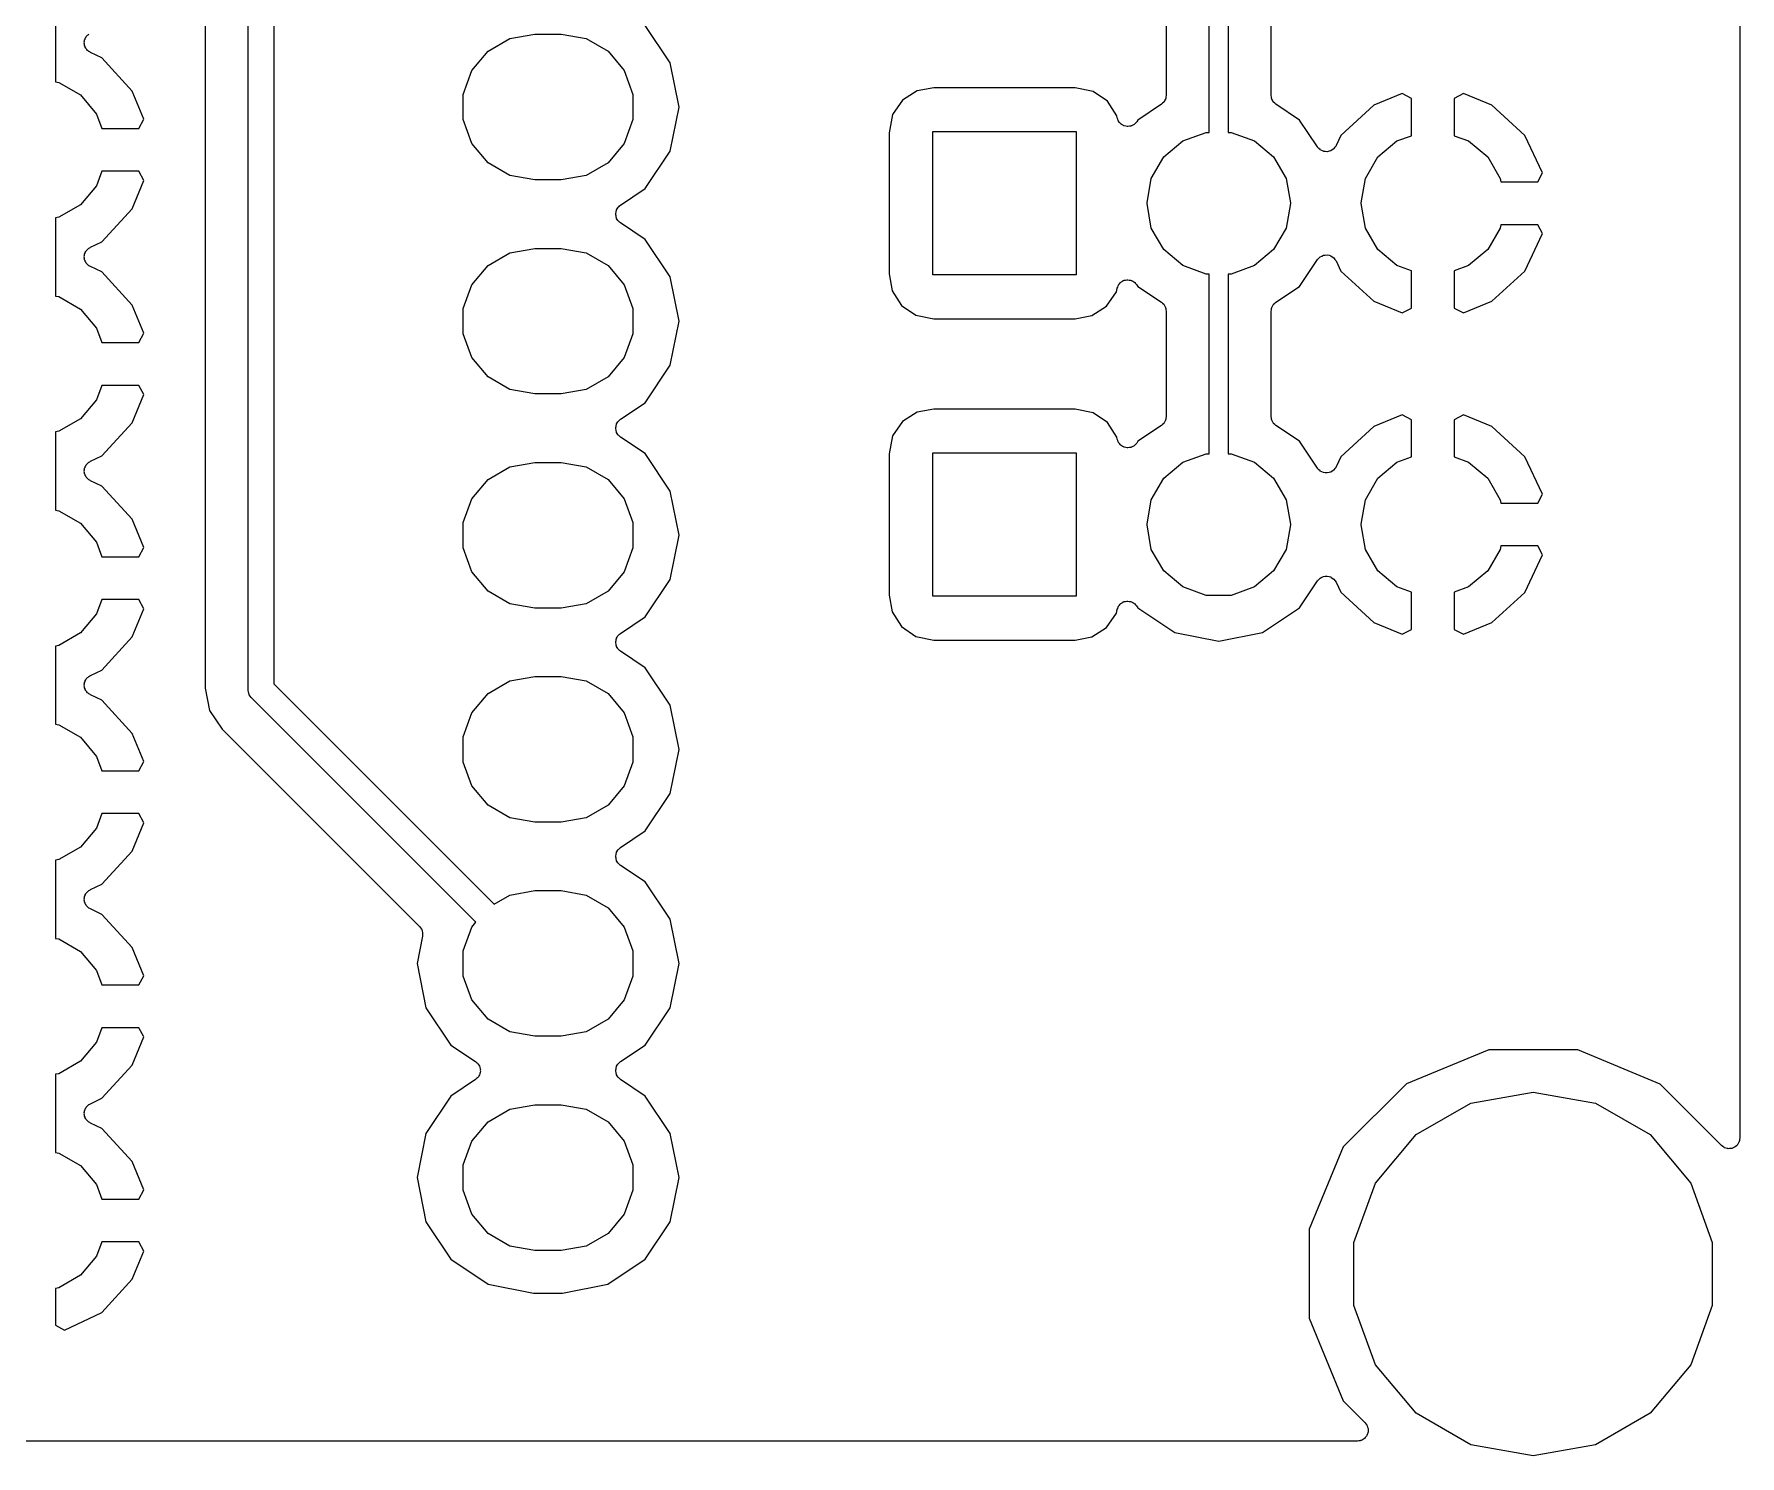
# Model space of a CAD drawing. Extents: x 127.4 to 176.4, y -111.4 to -62.3.
# Drawn here: x 156.21 to 176.44, y -111.38 to -94.51 of the extents above; entities that cross this region are included whole.
import ezdxf

# ---------------------------------------------------------------- set-up
doc = ezdxf.new("R2010")
doc.units = 0
doc.header["$MEASUREMENT"] = 0
doc.layers.add('BLACK', color=7, linetype='CONTINUOUS')

msp = doc.modelspace()

# ---------------------------------------------------------------- linework, layer by layer
at = {"layer": 'Black'}
for p, q in [((176.442, -66.3842), (176.442, -107.607)), ((158.748, -102.283), (158.748, -81.1231)), ((159.052, -81.06), (159.052, -102.22)), ((158.24, -81.3862), (158.24, -102.271)), ((169.638, -93.9872), (169.638, -95.2385)), ((170.146, -95.6782), (170.146, -93.9092)), ((170.374, -93.9092), (170.374, -95.6782)), ((170.882, -95.2385), (170.882, -93.9872)), ((156.464, -94.1508), (156.464, -95.0792)), ((163.756, -94.8531), (163.459, -94.4089)), ((156.805, -94.6043), (156.808, -94.5932)), ((156.806, -94.615), (156.805, -94.6043)), ((156.805, -94.6257), (156.806, -94.615)), ((156.808, -94.6368), (156.805, -94.6257)), ((156.808, -94.5932), (156.809, -94.5818)), ((156.809, -94.6482), (156.808, -94.6368)), ((156.809, -94.5818), (156.814, -94.572)), ((156.814, -94.658), (156.809, -94.6482)), ((156.814, -94.572), (156.817, -94.5616)), ((156.817, -94.6684), (156.814, -94.658)), ((156.817, -94.5616), (156.823, -94.5522)), ((156.823, -94.6778), (156.817, -94.6684)), ((156.823, -94.5522), (156.828, -94.5419)), ((156.828, -94.6881), (156.823, -94.6778)), ((156.828, -94.5419), (156.836, -94.5343)), ((156.836, -94.5343), (156.842, -94.5254)), ((156.842, -94.5254), (156.851, -94.5188)), ((156.851, -94.5188), (156.859, -94.5108)), ((161.595, -94.7154), (161.854, -94.5655)), ((161.854, -94.5655), (162.15, -94.5134)), ((162.15, -94.5134), (162.462, -94.5134)), ((162.462, -94.5134), (162.758, -94.5655)), ((162.758, -94.5655), (163.017, -94.7154)), ((156.836, -94.6957), (156.828, -94.6881)), ((156.842, -94.7046), (156.836, -94.6957)), ((156.851, -94.7112), (156.842, -94.7046)), ((156.859, -94.7192), (156.851, -94.7112)), ((156.869, -94.7238), (156.859, -94.7192)), ((156.878, -94.73), (156.869, -94.7238)), ((157.015, -94.794), (156.878, -94.73)), ((157.373, -95.1872), (157.015, -94.794)), ((161.402, -94.9452), (161.595, -94.7154)), ((163.017, -94.7154), (163.21, -94.9452)), ((163.86, -95.377), (163.756, -94.8531)), ((156.464, -95.0792), (156.504, -95.0863)), ((156.504, -95.0863), (156.76, -95.2339)), ((161.299, -95.227), (161.402, -94.9452)), ((163.21, -94.9452), (163.313, -95.227)), ((156.76, -95.2339), (156.949, -95.46)), ((157.511, -95.5216), (157.373, -95.1872)), ((161.299, -95.527), (161.299, -95.227)), ((163.313, -95.227), (163.313, -95.527)), ((166.683, -95.1856), (166.509, -95.2974)), ((166.882, -95.1481), (166.683, -95.1856)), ((168.557, -95.1481), (166.882, -95.1481)), ((168.771, -95.1915), (168.557, -95.1481)), ((168.941, -95.3075), (168.771, -95.1915)), ((169.63, -95.2819), (169.621, -95.2975)), ((169.631, -95.2778), (169.63, -95.2819)), ((169.633, -95.274), (169.631, -95.2778)), ((169.635, -95.2561), (169.633, -95.274)), ((169.638, -95.2385), (169.635, -95.2561)), ((170.885, -95.2562), (170.882, -95.2385)), ((170.887, -95.274), (170.885, -95.2562)), ((170.889, -95.2778), (170.887, -95.274)), ((170.89, -95.2819), (170.889, -95.2778)), ((170.899, -95.2975), (170.89, -95.2819)), ((172.437, -95.2173), (172.102, -95.3558)), ((172.546, -95.275), (172.437, -95.2173)), ((172.546, -95.717), (172.546, -95.275)), ((173.163, -95.2173), (173.054, -95.275)), ((173.054, -95.275), (173.054, -95.717)), ((173.498, -95.3558), (173.163, -95.2173)), ((156.949, -95.46), (157.012, -95.631)), ((163.756, -95.9009), (163.86, -95.377)), ((166.393, -95.4671), (166.35, -95.6813)), ((166.509, -95.2974), (166.393, -95.4671)), ((169.053, -95.4811), (168.941, -95.3075)), ((169.057, -95.5045), (169.053, -95.4811)), ((169.581, -95.3441), (169.302, -95.531)), ((169.594, -95.3316), (169.581, -95.3441)), ((169.608, -95.3201), (169.594, -95.3316)), ((169.61, -95.3165), (169.608, -95.3201)), ((169.613, -95.3136), (169.61, -95.3165)), ((169.621, -95.2975), (169.613, -95.3136)), ((170.907, -95.3136), (170.899, -95.2975)), ((170.91, -95.3165), (170.907, -95.3136)), ((170.912, -95.3201), (170.91, -95.3165)), ((170.926, -95.3316), (170.912, -95.3201)), ((170.939, -95.3441), (170.926, -95.3316)), ((171.218, -95.531), (170.939, -95.3441)), ((172.102, -95.3558), (171.709, -95.7141)), ((173.891, -95.7141), (173.498, -95.3558)), ((157.012, -95.631), (157.454, -95.631)), ((157.454, -95.631), (157.511, -95.5216)), ((161.402, -95.8088), (161.299, -95.527)), ((163.313, -95.527), (163.21, -95.8088)), ((166.35, -95.6813), (166.35, -97.3567)), ((166.87, -97.3686), (166.87, -95.6686)), ((166.87, -95.6686), (168.57, -95.6686)), ((168.57, -95.6686), (168.57, -97.3686)), ((169.063, -95.5206), (169.057, -95.5045)), ((169.068, -95.5372), (169.063, -95.5206)), ((169.071, -95.5412), (169.068, -95.5372)), ((169.073, -95.5458), (169.071, -95.5412)), ((169.084, -95.5589), (169.073, -95.5458)), ((169.094, -95.5728), (169.084, -95.5589)), ((169.098, -95.5755), (169.094, -95.5728)), ((169.102, -95.5792), (169.098, -95.5755)), ((169.117, -95.5877), (169.102, -95.5792)), ((169.131, -95.5973), (169.117, -95.5877)), ((169.136, -95.5984), (169.131, -95.5973)), ((169.14, -95.6008), (169.136, -95.5984)), ((169.157, -95.6037), (169.14, -95.6008)), ((169.174, -95.6077), (169.157, -95.6037)), ((169.179, -95.6072), (169.174, -95.6077)), ((169.184, -95.608), (169.179, -95.6072)), ((169.201, -95.6048), (169.184, -95.608)), ((169.218, -95.6029), (169.201, -95.6048)), ((169.222, -95.6008), (169.218, -95.6029)), ((169.227, -95.5999), (169.222, -95.6008)), ((169.242, -95.5911), (169.227, -95.5999)), ((169.257, -95.5834), (169.242, -95.5911)), ((169.261, -95.5799), (169.257, -95.5834)), ((169.265, -95.5774), (169.261, -95.5799)), ((169.276, -95.564), (169.265, -95.5774)), ((169.288, -95.5516), (169.276, -95.564)), ((169.302, -95.531), (169.288, -95.5516)), ((169.835, -95.7792), (170.112, -95.6782)), ((170.112, -95.6782), (170.146, -95.6782)), ((170.374, -95.6782), (170.408, -95.6782)), ((170.408, -95.6782), (170.685, -95.7792)), ((171.432, -95.8507), (171.218, -95.531)), ((161.595, -96.0386), (161.402, -95.8088)), ((163.21, -95.8088), (163.017, -96.0386)), ((169.609, -95.969), (169.835, -95.7792)), ((170.685, -95.7792), (170.911, -95.969)), ((171.433, -95.8516), (171.432, -95.8507)), ((171.433, -95.8527), (171.433, -95.8516)), ((171.448, -95.8675), (171.433, -95.8527)), ((171.463, -95.8825), (171.448, -95.8675)), ((171.464, -95.8831), (171.463, -95.8825)), ((171.465, -95.884), (171.464, -95.8831)), ((171.483, -95.8928), (171.465, -95.884)), ((171.502, -95.902), (171.483, -95.8928)), ((171.589, -95.8964), (171.569, -95.9013)), ((171.59, -95.8957), (171.589, -95.8964)), ((171.591, -95.8954), (171.59, -95.8957)), ((171.608, -95.8835), (171.591, -95.8954)), ((171.626, -95.8719), (171.608, -95.8835)), ((171.627, -95.8702), (171.626, -95.8709)), ((171.626, -95.8709), (171.626, -95.8719)), ((171.639, -95.8531), (171.627, -95.8702)), ((171.652, -95.8363), (171.639, -95.8531)), ((171.653, -95.8341), (171.652, -95.8351)), ((171.652, -95.8351), (171.652, -95.8363)), ((171.709, -95.7141), (171.653, -95.8341)), ((172.149, -95.969), (172.375, -95.7792)), ((172.375, -95.7792), (172.546, -95.717)), ((173.054, -95.717), (173.225, -95.7792)), ((173.225, -95.7792), (173.451, -95.969)), ((174.1, -96.1585), (173.891, -95.7141)), ((161.854, -96.1885), (161.595, -96.0386)), ((163.017, -96.0386), (162.758, -96.1885)), ((163.459, -96.3451), (163.756, -95.9009)), ((169.461, -96.2246), (169.609, -95.969)), ((170.911, -95.969), (171.059, -96.2246)), ((171.503, -95.9022), (171.502, -95.902)), ((171.504, -95.9027), (171.503, -95.9022)), ((171.525, -95.9046), (171.504, -95.9027)), ((171.546, -95.9068), (171.525, -95.9046)), ((171.547, -95.9066), (171.546, -95.9068)), ((171.548, -95.9067), (171.547, -95.9066)), ((171.569, -95.9013), (171.548, -95.9067)), ((172.001, -96.2246), (172.149, -95.969)), ((173.451, -95.969), (173.599, -96.2246)), ((157.012, -96.139), (156.949, -96.31)), ((157.454, -96.139), (157.012, -96.139)), ((157.373, -96.5828), (157.511, -96.2484)), ((157.511, -96.2484), (157.454, -96.139)), ((162.15, -96.2406), (161.854, -96.1885)), ((162.462, -96.2406), (162.15, -96.2406)), ((162.758, -96.1885), (162.462, -96.2406)), ((169.41, -96.5153), (169.461, -96.2246)), ((171.059, -96.2246), (171.11, -96.5153)), ((171.95, -96.5153), (172.001, -96.2246)), ((173.599, -96.2246), (173.606, -96.2646)), ((173.606, -96.2646), (174.044, -96.2646)), ((174.044, -96.2646), (174.1, -96.1585)), ((156.949, -96.31), (156.76, -96.5361)), ((163.165, -96.5414), (163.459, -96.3451)), ((156.504, -96.6837), (156.464, -96.6908)), ((156.464, -96.6908), (156.464, -97.6192)), ((156.76, -96.5361), (156.504, -96.6837)), ((157.015, -96.976), (157.373, -96.5828)), ((163.109, -96.6387), (163.112, -96.6252)), ((163.11, -96.647), (163.109, -96.6387)), ((163.109, -96.6553), (163.11, -96.647)), ((163.112, -96.6688), (163.109, -96.6553)), ((163.112, -96.6252), (163.114, -96.6115)), ((163.114, -96.6825), (163.112, -96.6688)), ((163.114, -96.6115), (163.117, -96.604)), ((163.117, -96.69), (163.114, -96.6825)), ((163.117, -96.604), (163.119, -96.5959)), ((163.119, -96.6981), (163.117, -96.69)), ((163.119, -96.5959), (163.127, -96.5843)), ((163.127, -96.7097), (163.119, -96.6981)), ((163.127, -96.5843), (163.133, -96.5719)), ((163.133, -96.5719), (163.139, -96.5661)), ((163.139, -96.5661), (163.144, -96.5592)), ((163.144, -96.5592), (163.155, -96.551)), ((163.155, -96.551), (163.165, -96.5414)), ((169.41, -96.5218), (169.41, -96.5153)), ((169.461, -96.8125), (169.41, -96.5218)), ((171.11, -96.5218), (171.059, -96.8125)), ((171.11, -96.5153), (171.11, -96.5218)), ((171.95, -96.5218), (171.95, -96.5153)), ((172.001, -96.8125), (171.95, -96.5218)), ((163.133, -96.7221), (163.127, -96.7097)), ((163.139, -96.7279), (163.133, -96.7221)), ((163.144, -96.7348), (163.139, -96.7279)), ((163.155, -96.743), (163.144, -96.7348)), ((163.165, -96.7526), (163.155, -96.743)), ((163.459, -96.9489), (163.165, -96.7526)), ((169.609, -97.0682), (169.461, -96.8125)), ((171.059, -96.8125), (170.911, -97.0682)), ((172.149, -97.0682), (172.001, -96.8125)), ((173.599, -96.8125), (173.451, -97.0682)), ((173.606, -96.7726), (173.599, -96.8125)), ((174.044, -96.7726), (173.606, -96.7726)), ((173.891, -97.3231), (174.1, -96.8786)), ((174.1, -96.8786), (174.044, -96.7726)), ((156.809, -97.1218), (156.814, -97.112)), ((156.814, -97.112), (156.817, -97.1016)), ((156.817, -97.1016), (156.823, -97.0922)), ((156.823, -97.0922), (156.828, -97.0819)), ((156.828, -97.0819), (156.836, -97.0743)), ((156.836, -97.0743), (156.842, -97.0654)), ((156.842, -97.0654), (156.851, -97.0588)), ((156.851, -97.0588), (156.859, -97.0508)), ((156.859, -97.0508), (156.869, -97.0462)), ((156.869, -97.0462), (156.878, -97.04)), ((156.878, -97.04), (157.015, -96.976)), ((161.595, -97.2554), (161.854, -97.1055)), ((161.854, -97.1055), (162.15, -97.0534)), ((162.15, -97.0534), (162.462, -97.0534)), ((162.462, -97.0534), (162.758, -97.1055)), ((162.758, -97.1055), (163.017, -97.2554)), ((163.756, -97.3931), (163.459, -96.9489)), ((169.835, -97.2579), (169.609, -97.0682)), ((170.911, -97.0682), (170.685, -97.2579)), ((172.375, -97.2579), (172.149, -97.0682)), ((173.451, -97.0682), (173.225, -97.2579)), ((156.805, -97.1443), (156.808, -97.1332)), ((156.806, -97.155), (156.805, -97.1443)), ((156.805, -97.1657), (156.806, -97.155)), ((156.808, -97.1768), (156.805, -97.1657)), ((156.808, -97.1332), (156.809, -97.1218)), ((156.809, -97.1882), (156.808, -97.1768)), ((156.814, -97.198), (156.809, -97.1882)), ((156.817, -97.2084), (156.814, -97.198)), ((156.823, -97.2178), (156.817, -97.2084)), ((156.828, -97.2281), (156.823, -97.2178)), ((156.836, -97.2357), (156.828, -97.2281)), ((156.842, -97.2446), (156.836, -97.2357)), ((156.851, -97.2512), (156.842, -97.2446)), ((156.859, -97.2592), (156.851, -97.2512)), ((156.869, -97.2638), (156.859, -97.2592)), ((156.878, -97.27), (156.869, -97.2638)), ((157.015, -97.334), (156.878, -97.27)), ((161.402, -97.4852), (161.595, -97.2554)), ((163.017, -97.2554), (163.21, -97.4852)), ((170.112, -97.3589), (169.835, -97.2579)), ((170.685, -97.2579), (170.408, -97.3589)), ((171.218, -97.5062), (171.432, -97.1865)), ((171.432, -97.1865), (171.433, -97.1856)), ((171.433, -97.1845), (171.448, -97.1697)), ((171.433, -97.1856), (171.433, -97.1845)), ((171.448, -97.1697), (171.463, -97.1546)), ((171.463, -97.1546), (171.464, -97.1541)), ((171.464, -97.1541), (171.465, -97.1532)), ((171.465, -97.1532), (171.483, -97.1443)), ((171.483, -97.1443), (171.502, -97.1351)), ((171.502, -97.1351), (171.503, -97.135)), ((171.503, -97.135), (171.504, -97.1344)), ((171.504, -97.1344), (171.525, -97.1326)), ((171.525, -97.1326), (171.546, -97.1303)), ((171.546, -97.1303), (171.547, -97.1306)), ((171.547, -97.1306), (171.548, -97.1305)), ((171.548, -97.1305), (171.569, -97.1358)), ((171.569, -97.1358), (171.589, -97.1408)), ((171.589, -97.1408), (171.59, -97.1415)), ((171.59, -97.1415), (171.591, -97.1418)), ((171.591, -97.1418), (171.608, -97.1537)), ((171.608, -97.1537), (171.626, -97.1653)), ((171.626, -97.1653), (171.626, -97.1663)), ((171.626, -97.1663), (171.627, -97.167)), ((171.627, -97.167), (171.639, -97.184)), ((171.639, -97.184), (171.652, -97.2008)), ((171.652, -97.2008), (171.652, -97.202)), ((171.652, -97.202), (171.653, -97.203)), ((171.653, -97.203), (171.709, -97.3231)), ((172.546, -97.3202), (172.375, -97.2579)), ((173.225, -97.2579), (173.054, -97.3202)), ((157.373, -97.7272), (157.015, -97.334)), ((161.299, -97.767), (161.402, -97.4852)), ((163.21, -97.4852), (163.313, -97.767)), ((163.86, -97.917), (163.756, -97.3931)), ((166.35, -97.3567), (166.387, -97.556)), ((168.57, -97.3686), (166.87, -97.3686)), ((169.056, -97.5278), (169.062, -97.5126)), ((169.062, -97.5126), (169.066, -97.4969)), ((169.066, -97.4969), (169.07, -97.4922)), ((169.07, -97.4922), (169.072, -97.4868)), ((169.072, -97.4868), (169.083, -97.4745)), ((169.083, -97.4745), (169.092, -97.4613)), ((169.092, -97.4613), (169.097, -97.4581)), ((169.097, -97.4581), (169.101, -97.4537)), ((169.101, -97.4537), (169.115, -97.4459)), ((169.115, -97.4459), (169.129, -97.4368)), ((169.129, -97.4368), (169.135, -97.4354)), ((169.135, -97.4354), (169.14, -97.4326)), ((169.14, -97.4326), (169.156, -97.4302)), ((169.156, -97.4302), (169.172, -97.4263)), ((169.172, -97.4263), (169.178, -97.4269)), ((169.178, -97.4269), (169.183, -97.4261)), ((169.183, -97.4261), (169.199, -97.4293)), ((169.199, -97.4293), (169.216, -97.4311)), ((169.216, -97.4311), (169.221, -97.4337)), ((169.221, -97.4337), (169.227, -97.4348)), ((169.227, -97.4348), (169.24, -97.4434)), ((169.24, -97.4434), (169.255, -97.4506)), ((169.255, -97.4506), (169.259, -97.4548)), ((169.259, -97.4548), (169.264, -97.4578)), ((169.264, -97.4578), (169.274, -97.4706)), ((169.274, -97.4706), (169.286, -97.4825)), ((169.286, -97.4825), (169.302, -97.5062)), ((169.302, -97.5062), (169.581, -97.6931)), ((170.146, -97.3589), (170.112, -97.3589)), ((170.146, -97.7206), (170.146, -97.3589)), ((170.408, -97.3589), (170.374, -97.3589)), ((170.374, -97.3589), (170.374, -97.7206)), ((170.939, -97.6931), (171.218, -97.5062)), ((171.709, -97.3231), (172.102, -97.6814)), ((172.546, -97.7621), (172.546, -97.3202)), ((173.054, -97.3202), (173.054, -97.7621)), ((173.498, -97.6814), (173.891, -97.3231)), ((156.464, -97.6192), (156.504, -97.6263)), ((156.504, -97.6263), (156.76, -97.7739)), ((166.387, -97.556), (166.499, -97.7297)), ((168.931, -97.7398), (169.047, -97.57)), ((169.047, -97.57), (169.056, -97.5278)), ((169.581, -97.6931), (169.594, -97.7055)), ((169.594, -97.7055), (169.608, -97.717)), ((169.608, -97.717), (169.61, -97.7207)), ((170.91, -97.7207), (170.912, -97.717)), ((170.912, -97.717), (170.926, -97.7055)), ((170.926, -97.7055), (170.939, -97.6931)), ((172.102, -97.6814), (172.437, -97.8199)), ((173.163, -97.8199), (173.498, -97.6814)), ((156.76, -97.7739), (156.949, -98)), ((157.511, -98.0616), (157.373, -97.7272)), ((161.299, -98.067), (161.299, -97.767)), ((163.313, -97.767), (163.313, -98.067)), ((163.756, -98.4409), (163.86, -97.917)), ((166.499, -97.7297), (166.669, -97.8456)), ((166.669, -97.8456), (166.883, -97.889)), ((166.883, -97.889), (168.558, -97.889)), ((168.558, -97.889), (168.757, -97.8515)), ((168.757, -97.8515), (168.931, -97.7398)), ((169.61, -97.7207), (169.613, -97.7236)), ((169.613, -97.7236), (169.621, -97.7397)), ((169.621, -97.7397), (169.63, -97.7552)), ((169.63, -97.7552), (169.631, -97.7594)), ((169.631, -97.7594), (169.633, -97.7631)), ((169.633, -97.7631), (169.635, -97.781)), ((169.635, -97.781), (169.638, -97.7987)), ((169.638, -97.7987), (169.638, -99.0499)), ((170.146, -99.4897), (170.146, -97.7206)), ((170.374, -97.7206), (170.374, -99.4897)), ((170.882, -97.7987), (170.885, -97.781)), ((170.882, -99.0499), (170.882, -97.7987)), ((170.885, -97.781), (170.887, -97.7631)), ((170.887, -97.7631), (170.889, -97.7594)), ((170.889, -97.7594), (170.89, -97.7552)), ((170.89, -97.7552), (170.899, -97.7397)), ((170.899, -97.7397), (170.907, -97.7236)), ((170.907, -97.7236), (170.91, -97.7207)), ((172.437, -97.8199), (172.546, -97.7621)), ((173.054, -97.7621), (173.163, -97.8199)), ((156.949, -98), (157.012, -98.171)), ((157.454, -98.171), (157.511, -98.0616)), ((161.402, -98.3488), (161.299, -98.067)), ((163.313, -98.067), (163.21, -98.3488)), ((157.012, -98.171), (157.454, -98.171)), ((161.595, -98.5786), (161.402, -98.3488)), ((163.21, -98.3488), (163.017, -98.5786)), ((163.459, -98.8851), (163.756, -98.4409)), ((157.012, -98.679), (156.949, -98.85)), ((157.454, -98.679), (157.012, -98.679)), ((157.511, -98.7884), (157.454, -98.679)), ((161.854, -98.7285), (161.595, -98.5786)), ((162.15, -98.7806), (161.854, -98.7285)), ((162.758, -98.7285), (162.462, -98.7806)), ((163.017, -98.5786), (162.758, -98.7285)), ((156.949, -98.85), (156.76, -99.0761)), ((157.373, -99.1228), (157.511, -98.7884)), ((162.462, -98.7806), (162.15, -98.7806)), ((163.165, -99.0814), (163.459, -98.8851)), ((156.76, -99.0761), (156.504, -99.2237)), ((157.015, -99.516), (157.373, -99.1228)), ((163.117, -99.144), (163.119, -99.1359)), ((163.119, -99.1359), (163.127, -99.1243)), ((163.127, -99.1243), (163.133, -99.1119)), ((163.133, -99.1119), (163.139, -99.1061)), ((163.139, -99.1061), (163.144, -99.0992)), ((163.144, -99.0992), (163.155, -99.091)), ((163.155, -99.091), (163.165, -99.0814)), ((166.509, -99.1088), (166.393, -99.2785)), ((166.683, -98.9971), (166.509, -99.1088)), ((166.882, -98.9596), (166.683, -98.9971)), ((168.557, -98.9596), (166.882, -98.9596)), ((168.771, -99.0029), (168.557, -98.9596)), ((168.941, -99.1189), (168.771, -99.0029)), ((169.053, -99.2925), (168.941, -99.1189)), ((169.608, -99.1315), (169.594, -99.1431)), ((169.61, -99.1279), (169.608, -99.1315)), ((169.613, -99.125), (169.61, -99.1279)), ((169.621, -99.1089), (169.613, -99.125)), ((169.63, -99.0933), (169.621, -99.1089)), ((169.631, -99.0892), (169.63, -99.0933)), ((169.633, -99.0854), (169.631, -99.0892)), ((169.635, -99.0676), (169.633, -99.0854)), ((169.638, -99.0499), (169.635, -99.0676)), ((170.885, -99.0676), (170.882, -99.0499)), ((170.887, -99.0854), (170.885, -99.0676)), ((170.889, -99.0892), (170.887, -99.0854)), ((170.89, -99.0933), (170.889, -99.0892)), ((170.899, -99.1089), (170.89, -99.0933)), ((170.907, -99.125), (170.899, -99.1089)), ((170.91, -99.1279), (170.907, -99.125)), ((170.912, -99.1315), (170.91, -99.1279)), ((170.926, -99.1431), (170.912, -99.1315)), ((172.437, -99.0287), (172.102, -99.1672)), ((172.546, -99.0864), (172.437, -99.0287)), ((172.546, -99.5284), (172.546, -99.0864)), ((173.163, -99.0287), (173.054, -99.0864)), ((173.054, -99.0864), (173.054, -99.5284)), ((173.498, -99.1672), (173.163, -99.0287)), ((156.504, -99.2237), (156.464, -99.2308)), ((156.464, -99.2308), (156.464, -100.159)), ((163.109, -99.1787), (163.112, -99.1652)), ((163.11, -99.187), (163.109, -99.1787)), ((163.109, -99.1953), (163.11, -99.187)), ((163.112, -99.2088), (163.109, -99.1953)), ((163.112, -99.1652), (163.114, -99.1515)), ((163.114, -99.2225), (163.112, -99.2088)), ((163.114, -99.1515), (163.117, -99.144)), ((163.117, -99.23), (163.114, -99.2225)), ((163.119, -99.2381), (163.117, -99.23)), ((163.127, -99.2497), (163.119, -99.2381)), ((163.133, -99.2621), (163.127, -99.2497)), ((163.139, -99.2679), (163.133, -99.2621)), ((163.144, -99.2748), (163.139, -99.2679)), ((163.155, -99.283), (163.144, -99.2748)), ((163.165, -99.2926), (163.155, -99.283)), ((163.459, -99.4889), (163.165, -99.2926)), ((166.393, -99.2785), (166.35, -99.4927)), ((169.057, -99.3159), (169.053, -99.2925)), ((169.063, -99.3321), (169.057, -99.3159)), ((169.068, -99.3486), (169.063, -99.3321)), ((169.581, -99.1555), (169.302, -99.3424)), ((169.594, -99.1431), (169.581, -99.1555)), ((170.939, -99.1555), (170.926, -99.1431)), ((171.218, -99.3424), (170.939, -99.1555)), ((172.102, -99.1672), (171.709, -99.5255)), ((173.891, -99.5255), (173.498, -99.1672)), ((156.878, -99.58), (157.015, -99.516)), ((163.756, -99.9331), (163.459, -99.4889)), ((166.35, -99.4927), (166.35, -101.168)), ((166.87, -101.18), (166.87, -99.48)), ((166.87, -99.48), (168.57, -99.48)), ((168.57, -99.48), (168.57, -101.18)), ((169.071, -99.3526), (169.068, -99.3486)), ((169.073, -99.3572), (169.071, -99.3526)), ((169.084, -99.3703), (169.073, -99.3572)), ((169.094, -99.3842), (169.084, -99.3703)), ((169.098, -99.3869), (169.094, -99.3842)), ((169.102, -99.3907), (169.098, -99.3869)), ((169.117, -99.3991), (169.102, -99.3907)), ((169.131, -99.4087), (169.117, -99.3991)), ((169.136, -99.4099), (169.131, -99.4087)), ((169.14, -99.4123), (169.136, -99.4099)), ((169.157, -99.4151), (169.14, -99.4123)), ((169.174, -99.4192), (169.157, -99.4151)), ((169.179, -99.4186), (169.174, -99.4192)), ((169.184, -99.4194), (169.179, -99.4186)), ((169.201, -99.4163), (169.184, -99.4194)), ((169.218, -99.4144), (169.201, -99.4163)), ((169.222, -99.4122), (169.218, -99.4144)), ((169.227, -99.4113), (169.222, -99.4122)), ((169.242, -99.4025), (169.227, -99.4113)), ((169.257, -99.3949), (169.242, -99.4025)), ((169.261, -99.3913), (169.257, -99.3949)), ((169.265, -99.3888), (169.261, -99.3913)), ((169.276, -99.3755), (169.265, -99.3888)), ((169.288, -99.363), (169.276, -99.3755)), ((169.302, -99.3424), (169.288, -99.363)), ((169.835, -99.5906), (170.112, -99.4897)), ((170.112, -99.4897), (170.146, -99.4897)), ((170.374, -99.4897), (170.408, -99.4897)), ((170.408, -99.4897), (170.685, -99.5906)), ((171.432, -99.6621), (171.218, -99.3424)), ((171.709, -99.5255), (171.653, -99.6455)), ((172.375, -99.5906), (172.546, -99.5284)), ((173.054, -99.5284), (173.225, -99.5906)), ((174.1, -99.97), (173.891, -99.5255)), ((156.805, -99.6843), (156.808, -99.6732)), ((156.806, -99.695), (156.805, -99.6843)), ((156.805, -99.7057), (156.806, -99.695)), ((156.808, -99.7168), (156.805, -99.7057)), ((156.808, -99.6732), (156.809, -99.6618)), ((156.809, -99.7282), (156.808, -99.7168)), ((156.809, -99.6618), (156.814, -99.652)), ((156.814, -99.738), (156.809, -99.7282)), ((156.814, -99.652), (156.817, -99.6416)), ((156.817, -99.7484), (156.814, -99.738)), ((156.817, -99.6416), (156.823, -99.6322)), ((156.823, -99.6322), (156.828, -99.6219)), ((156.828, -99.6219), (156.836, -99.6143)), ((156.836, -99.6143), (156.842, -99.6054)), ((156.842, -99.6054), (156.851, -99.5988)), ((156.851, -99.5988), (156.859, -99.5908)), ((156.859, -99.5908), (156.869, -99.5862)), ((156.869, -99.5862), (156.878, -99.58)), ((161.595, -99.7954), (161.854, -99.6455)), ((161.854, -99.6455), (162.15, -99.5934)), ((162.15, -99.5934), (162.462, -99.5934)), ((162.462, -99.5934), (162.758, -99.6455)), ((162.758, -99.6455), (163.017, -99.7954)), ((169.609, -99.7804), (169.835, -99.5906)), ((170.685, -99.5906), (170.911, -99.7804)), ((171.433, -99.663), (171.432, -99.6621)), ((171.433, -99.6641), (171.433, -99.663)), ((171.448, -99.6789), (171.433, -99.6641)), ((171.463, -99.694), (171.448, -99.6789)), ((171.464, -99.6945), (171.463, -99.694)), ((171.465, -99.6954), (171.464, -99.6945)), ((171.483, -99.7043), (171.465, -99.6954)), ((171.502, -99.7135), (171.483, -99.7043)), ((171.503, -99.7136), (171.502, -99.7135)), ((171.504, -99.7141), (171.503, -99.7136)), ((171.525, -99.716), (171.504, -99.7141)), ((171.546, -99.7183), (171.525, -99.716)), ((171.547, -99.718), (171.546, -99.7183)), ((171.548, -99.7181), (171.547, -99.718)), ((171.569, -99.7128), (171.548, -99.7181)), ((171.589, -99.7078), (171.569, -99.7128)), ((171.59, -99.7071), (171.589, -99.7078)), ((171.591, -99.7068), (171.59, -99.7071)), ((171.608, -99.6949), (171.591, -99.7068)), ((171.626, -99.6833), (171.608, -99.6949)), ((171.627, -99.6816), (171.626, -99.6823)), ((171.626, -99.6823), (171.626, -99.6833)), ((171.639, -99.6646), (171.627, -99.6816)), ((171.652, -99.6477), (171.639, -99.6646)), ((171.653, -99.6455), (171.652, -99.6465)), ((171.652, -99.6465), (171.652, -99.6477)), ((172.149, -99.7804), (172.375, -99.5906)), ((173.225, -99.5906), (173.451, -99.7804)), ((156.823, -99.7578), (156.817, -99.7484)), ((156.828, -99.7681), (156.823, -99.7578)), ((156.836, -99.7757), (156.828, -99.7681)), ((156.842, -99.7846), (156.836, -99.7757)), ((156.851, -99.7912), (156.842, -99.7846)), ((156.859, -99.7992), (156.851, -99.7912)), ((156.869, -99.8038), (156.859, -99.7992)), ((156.878, -99.81), (156.869, -99.8038)), ((157.015, -99.874), (156.878, -99.81)), ((157.373, -100.267), (157.015, -99.874)), ((161.402, -100.025), (161.595, -99.7954)), ((163.017, -99.7954), (163.21, -100.025)), ((163.86, -100.457), (163.756, -99.9331)), ((169.461, -100.036), (169.609, -99.7804)), ((170.911, -99.7804), (171.059, -100.036)), ((172.001, -100.036), (172.149, -99.7804)), ((173.451, -99.7804), (173.599, -100.036)), ((161.299, -100.307), (161.402, -100.025)), ((163.21, -100.025), (163.313, -100.307)), ((169.41, -100.327), (169.461, -100.036)), ((171.059, -100.036), (171.11, -100.327)), ((171.95, -100.327), (172.001, -100.036)), ((173.599, -100.036), (173.606, -100.076)), ((173.606, -100.076), (174.044, -100.076)), ((174.044, -100.076), (174.1, -99.97)), ((156.464, -100.159), (156.504, -100.166)), ((156.504, -100.166), (156.76, -100.314)), ((156.76, -100.314), (156.949, -100.54)), ((157.511, -100.602), (157.373, -100.267)), ((161.299, -100.607), (161.299, -100.307)), ((163.313, -100.307), (163.313, -100.607)), ((169.41, -100.333), (169.41, -100.327)), ((169.461, -100.624), (169.41, -100.333)), ((171.11, -100.333), (171.059, -100.624)), ((171.11, -100.327), (171.11, -100.333)), ((171.95, -100.333), (171.95, -100.327)), ((172.001, -100.624), (171.95, -100.333)), ((156.949, -100.54), (157.012, -100.711)), ((163.756, -100.981), (163.86, -100.457)), ((157.012, -100.711), (157.454, -100.711)), ((157.454, -100.711), (157.511, -100.602)), ((161.402, -100.889), (161.299, -100.607)), ((163.313, -100.607), (163.21, -100.889)), ((169.609, -100.88), (169.461, -100.624)), ((171.059, -100.624), (170.911, -100.88)), ((172.149, -100.88), (172.001, -100.624)), ((173.599, -100.624), (173.451, -100.88)), ((173.606, -100.584), (173.599, -100.624)), ((174.044, -100.584), (173.606, -100.584)), ((173.891, -101.135), (174.1, -100.69)), ((174.1, -100.69), (174.044, -100.584)), ((161.595, -101.119), (161.402, -100.889)), ((163.21, -100.889), (163.017, -101.119)), ((169.835, -101.069), (169.609, -100.88)), ((170.911, -100.88), (170.685, -101.069)), ((171.465, -100.965), (171.483, -100.956)), ((171.483, -100.956), (171.502, -100.947)), ((171.502, -100.947), (171.503, -100.946)), ((171.503, -100.946), (171.504, -100.946)), ((171.504, -100.946), (171.525, -100.944)), ((171.525, -100.944), (171.546, -100.942)), ((171.546, -100.942), (171.547, -100.942)), ((171.547, -100.942), (171.548, -100.942)), ((171.548, -100.942), (171.569, -100.947)), ((171.569, -100.947), (171.589, -100.952)), ((171.589, -100.952), (171.59, -100.953)), ((171.59, -100.953), (171.591, -100.953)), ((171.591, -100.953), (171.608, -100.965)), ((172.375, -101.069), (172.149, -100.88)), ((173.451, -100.88), (173.225, -101.069)), ((161.854, -101.269), (161.595, -101.119)), ((163.017, -101.119), (162.758, -101.269)), ((163.459, -101.425), (163.756, -100.981)), ((170.112, -101.17), (169.835, -101.069)), ((170.685, -101.069), (170.408, -101.17)), ((171.218, -101.318), (171.432, -100.998)), ((171.432, -100.998), (171.433, -100.997)), ((171.433, -100.996), (171.448, -100.981)), ((171.433, -100.997), (171.433, -100.996)), ((171.448, -100.981), (171.463, -100.966)), ((171.463, -100.966), (171.464, -100.965)), ((171.464, -100.965), (171.465, -100.965)), ((171.608, -100.965), (171.626, -100.977)), ((171.626, -100.977), (171.626, -100.978)), ((171.626, -100.978), (171.627, -100.978)), ((171.627, -100.978), (171.639, -100.995)), ((171.639, -100.995), (171.652, -101.012)), ((171.652, -101.012), (171.652, -101.013)), ((171.652, -101.013), (171.653, -101.014)), ((171.653, -101.014), (171.709, -101.134)), ((171.709, -101.134), (172.102, -101.493)), ((172.546, -101.132), (172.375, -101.069)), ((172.546, -101.574), (172.546, -101.132)), ((173.225, -101.069), (173.054, -101.132)), ((173.054, -101.132), (173.054, -101.574)), ((173.498, -101.493), (173.891, -101.135)), ((157.012, -101.219), (156.949, -101.39)), ((157.454, -101.219), (157.012, -101.219)), ((157.373, -101.663), (157.511, -101.328)), ((157.511, -101.328), (157.454, -101.219)), ((162.15, -101.321), (161.854, -101.269)), ((162.462, -101.321), (162.15, -101.321)), ((162.758, -101.269), (162.462, -101.321)), ((166.35, -101.168), (166.387, -101.367)), ((168.57, -101.18), (166.87, -101.18)), ((169.047, -101.381), (169.056, -101.339)), ((169.056, -101.339), (169.062, -101.324)), ((169.062, -101.324), (169.066, -101.308)), ((169.066, -101.308), (169.07, -101.304)), ((169.07, -101.304), (169.072, -101.298)), ((169.072, -101.298), (169.083, -101.286)), ((169.083, -101.286), (169.092, -101.273)), ((169.092, -101.273), (169.097, -101.269)), ((169.097, -101.269), (169.101, -101.265)), ((169.101, -101.265), (169.115, -101.257)), ((169.115, -101.257), (169.129, -101.248)), ((169.129, -101.248), (169.135, -101.247)), ((169.135, -101.247), (169.14, -101.244)), ((169.14, -101.244), (169.156, -101.242)), ((169.156, -101.242), (169.172, -101.238)), ((169.172, -101.238), (169.178, -101.238)), ((169.178, -101.238), (169.183, -101.237)), ((169.183, -101.237), (169.199, -101.241)), ((169.199, -101.241), (169.216, -101.243)), ((169.216, -101.243), (169.221, -101.245)), ((169.221, -101.245), (169.227, -101.246)), ((169.227, -101.246), (169.24, -101.255)), ((169.24, -101.255), (169.255, -101.262)), ((169.255, -101.262), (169.259, -101.266)), ((169.259, -101.266), (169.264, -101.269)), ((169.264, -101.269), (169.274, -101.282)), ((169.274, -101.282), (169.286, -101.294)), ((169.286, -101.294), (169.302, -101.318)), ((169.302, -101.318), (169.741, -101.611)), ((170.408, -101.17), (170.112, -101.17)), ((170.779, -101.611), (171.218, -101.318)), ((156.949, -101.39), (156.76, -101.616)), ((163.165, -101.621), (163.459, -101.425)), ((166.387, -101.367), (166.499, -101.541)), ((166.499, -101.541), (166.669, -101.657)), ((168.757, -101.663), (168.931, -101.551)), ((168.931, -101.551), (169.047, -101.381)), ((172.102, -101.493), (172.437, -101.631)), ((173.163, -101.631), (173.498, -101.493)), ((156.504, -101.764), (156.464, -101.771)), ((156.76, -101.616), (156.504, -101.764)), ((157.015, -102.056), (157.373, -101.663)), ((163.109, -101.719), (163.112, -101.705)), ((163.11, -101.727), (163.109, -101.719)), ((163.109, -101.735), (163.11, -101.727)), ((163.112, -101.749), (163.109, -101.735)), ((163.112, -101.705), (163.114, -101.691)), ((163.114, -101.763), (163.112, -101.749)), ((163.114, -101.691), (163.117, -101.684)), ((163.117, -101.77), (163.114, -101.763)), ((163.117, -101.684), (163.119, -101.676)), ((163.119, -101.676), (163.127, -101.664)), ((163.127, -101.664), (163.133, -101.652)), ((163.133, -101.652), (163.139, -101.646)), ((163.139, -101.646), (163.144, -101.639)), ((163.144, -101.639), (163.155, -101.631)), ((163.155, -101.631), (163.165, -101.621)), ((166.669, -101.657), (166.883, -101.7)), ((166.883, -101.7), (168.558, -101.7)), ((168.558, -101.7), (168.757, -101.663)), ((169.741, -101.611), (170.26, -101.715)), ((170.26, -101.715), (170.779, -101.611)), ((172.437, -101.631), (172.546, -101.574)), ((173.054, -101.574), (173.163, -101.631)), ((156.464, -101.771), (156.464, -102.699)), ((163.119, -101.778), (163.117, -101.77)), ((163.127, -101.79), (163.119, -101.778)), ((163.133, -101.802), (163.127, -101.79)), ((163.139, -101.808), (163.133, -101.802)), ((163.144, -101.815), (163.139, -101.808)), ((163.155, -101.823), (163.144, -101.815)), ((163.165, -101.833), (163.155, -101.823)), ((163.459, -102.029), (163.165, -101.833)), ((156.823, -102.172), (156.828, -102.162)), ((156.828, -102.162), (156.836, -102.154)), ((156.836, -102.154), (156.842, -102.145)), ((156.842, -102.145), (156.851, -102.139)), ((156.851, -102.139), (156.859, -102.131)), ((156.859, -102.131), (156.869, -102.126)), ((156.869, -102.126), (156.878, -102.12)), ((156.878, -102.12), (157.015, -102.056)), ((161.854, -102.185), (162.15, -102.133)), ((162.15, -102.133), (162.462, -102.133)), ((162.462, -102.133), (162.758, -102.185)), ((163.756, -102.473), (163.459, -102.029)), ((156.805, -102.224), (156.808, -102.213)), ((156.806, -102.235), (156.805, -102.224)), ((156.805, -102.246), (156.806, -102.235)), ((156.808, -102.257), (156.805, -102.246)), ((156.808, -102.213), (156.809, -102.202)), ((156.809, -102.268), (156.808, -102.257)), ((156.809, -102.202), (156.814, -102.192)), ((156.814, -102.278), (156.809, -102.268)), ((156.814, -102.192), (156.817, -102.182)), ((156.817, -102.288), (156.814, -102.278)), ((156.817, -102.182), (156.823, -102.172)), ((156.823, -102.298), (156.817, -102.288)), ((156.828, -102.308), (156.823, -102.298)), ((156.836, -102.316), (156.828, -102.308)), ((156.842, -102.325), (156.836, -102.316)), ((156.851, -102.331), (156.842, -102.325)), ((156.859, -102.339), (156.851, -102.331)), ((156.869, -102.344), (156.859, -102.339)), ((156.878, -102.35), (156.869, -102.344)), ((157.015, -102.414), (156.878, -102.35)), ((158.24, -102.271), (158.292, -102.535)), ((158.749, -102.29), (158.748, -102.283)), ((158.748, -102.297), (158.749, -102.29)), ((158.753, -102.316), (158.748, -102.297)), ((158.757, -102.336), (158.753, -102.316)), ((158.76, -102.341), (158.757, -102.336)), ((158.762, -102.348), (158.76, -102.341)), ((158.773, -102.364), (158.762, -102.348)), ((158.783, -102.381), (158.773, -102.364)), ((159.052, -102.22), (161.666, -104.834)), ((161.402, -102.565), (161.595, -102.335)), ((161.595, -102.335), (161.854, -102.185)), ((162.758, -102.185), (163.017, -102.335)), ((163.017, -102.335), (163.21, -102.565)), ((157.373, -102.807), (157.015, -102.414)), ((158.292, -102.535), (158.442, -102.759)), ((158.788, -102.386), (158.783, -102.381)), ((158.792, -102.391), (158.788, -102.386)), ((161.449, -105.048), (158.792, -102.391)), ((161.299, -102.847), (161.402, -102.565)), ((163.21, -102.565), (163.313, -102.847)), ((163.86, -102.997), (163.756, -102.473)), ((156.464, -102.699), (156.504, -102.706)), ((156.504, -102.706), (156.76, -102.854)), ((158.442, -102.759), (160.782, -105.099)), ((156.76, -102.854), (156.949, -103.08)), ((157.511, -103.142), (157.373, -102.807)), ((161.299, -103.147), (161.299, -102.847)), ((163.313, -102.847), (163.313, -103.147)), ((156.949, -103.08), (157.012, -103.251)), ((157.454, -103.251), (157.511, -103.142)), ((161.402, -103.429), (161.299, -103.147)), ((163.313, -103.147), (163.21, -103.429)), ((163.756, -103.521), (163.86, -102.997)), ((157.012, -103.251), (157.454, -103.251)), ((161.595, -103.659), (161.402, -103.429)), ((163.21, -103.429), (163.017, -103.659)), ((163.459, -103.965), (163.756, -103.521)), ((157.012, -103.759), (156.949, -103.93)), ((157.454, -103.759), (157.012, -103.759)), ((157.511, -103.868), (157.454, -103.759)), ((161.854, -103.809), (161.595, -103.659)), ((163.017, -103.659), (162.758, -103.809)), ((156.949, -103.93), (156.76, -104.156)), ((157.373, -104.203), (157.511, -103.868)), ((162.15, -103.861), (161.854, -103.809)), ((162.462, -103.861), (162.15, -103.861)), ((162.758, -103.809), (162.462, -103.861)), ((163.165, -104.161), (163.459, -103.965)), ((156.76, -104.156), (156.504, -104.304)), ((163.127, -104.204), (163.133, -104.192)), ((163.133, -104.192), (163.139, -104.186)), ((163.139, -104.186), (163.144, -104.179)), ((163.144, -104.179), (163.155, -104.171)), ((163.155, -104.171), (163.165, -104.161)), ((156.504, -104.304), (156.464, -104.311)), ((156.464, -104.311), (156.464, -105.239)), ((157.015, -104.596), (157.373, -104.203)), ((163.109, -104.259), (163.112, -104.245)), ((163.11, -104.267), (163.109, -104.259)), ((163.109, -104.275), (163.11, -104.267)), ((163.112, -104.289), (163.109, -104.275)), ((163.112, -104.245), (163.114, -104.231)), ((163.114, -104.303), (163.112, -104.289)), ((163.114, -104.231), (163.117, -104.224)), ((163.117, -104.31), (163.114, -104.303)), ((163.117, -104.224), (163.119, -104.216)), ((163.119, -104.318), (163.117, -104.31)), ((163.119, -104.216), (163.127, -104.204)), ((163.127, -104.33), (163.119, -104.318)), ((163.133, -104.342), (163.127, -104.33)), ((163.139, -104.348), (163.133, -104.342)), ((163.144, -104.355), (163.139, -104.348)), ((163.155, -104.363), (163.144, -104.355)), ((163.165, -104.373), (163.155, -104.363)), ((163.459, -104.569), (163.165, -104.373)), ((156.878, -104.66), (157.015, -104.596)), ((163.756, -105.013), (163.459, -104.569)), ((156.805, -104.764), (156.808, -104.753)), ((156.806, -104.775), (156.805, -104.764)), ((156.805, -104.786), (156.806, -104.775)), ((156.808, -104.797), (156.805, -104.786)), ((156.808, -104.753), (156.809, -104.742)), ((156.809, -104.808), (156.808, -104.797)), ((156.809, -104.742), (156.814, -104.732)), ((156.814, -104.732), (156.817, -104.722)), ((156.817, -104.722), (156.823, -104.712)), ((156.823, -104.712), (156.828, -104.702)), ((156.828, -104.702), (156.836, -104.694)), ((156.836, -104.694), (156.842, -104.685)), ((156.842, -104.685), (156.851, -104.679)), ((156.851, -104.679), (156.859, -104.671)), ((156.859, -104.671), (156.869, -104.666)), ((156.869, -104.666), (156.878, -104.66)), ((161.666, -104.834), (161.854, -104.725)), ((161.854, -104.725), (162.15, -104.673)), ((162.15, -104.673), (162.462, -104.673)), ((162.462, -104.673), (162.758, -104.725)), ((162.758, -104.725), (163.017, -104.875)), ((156.814, -104.818), (156.809, -104.808)), ((156.817, -104.828), (156.814, -104.818)), ((156.823, -104.838), (156.817, -104.828)), ((156.828, -104.848), (156.823, -104.838)), ((156.836, -104.856), (156.828, -104.848)), ((156.842, -104.865), (156.836, -104.856)), ((156.851, -104.871), (156.842, -104.865)), ((156.859, -104.879), (156.851, -104.871)), ((156.869, -104.884), (156.859, -104.879)), ((156.878, -104.89), (156.869, -104.884)), ((157.015, -104.954), (156.878, -104.89)), ((157.373, -105.347), (157.015, -104.954)), ((163.017, -104.875), (163.21, -105.105)), ((160.782, -105.099), (160.792, -105.114)), ((160.792, -105.114), (160.803, -105.128)), ((160.803, -105.128), (160.805, -105.132)), ((160.805, -105.132), (160.807, -105.135)), ((160.807, -105.135), (160.812, -105.153)), ((160.812, -105.153), (160.817, -105.17)), ((160.817, -105.196), (160.816, -105.214)), ((160.817, -105.17), (160.817, -105.174)), ((160.817, -105.174), (160.818, -105.178)), ((160.818, -105.178), (160.817, -105.196)), ((161.299, -105.387), (161.402, -105.105)), ((161.402, -105.105), (161.449, -105.048)), ((163.21, -105.105), (163.313, -105.387)), ((163.86, -105.537), (163.756, -105.013)), ((156.464, -105.239), (156.504, -105.246)), ((156.504, -105.246), (156.76, -105.394)), ((156.76, -105.394), (156.949, -105.62)), ((157.511, -105.682), (157.373, -105.347)), ((160.816, -105.214), (160.752, -105.537)), ((161.299, -105.687), (161.299, -105.387)), ((163.313, -105.387), (163.313, -105.687)), ((160.752, -105.537), (160.856, -106.061)), ((163.756, -106.061), (163.86, -105.537)), ((156.949, -105.62), (157.012, -105.791)), ((157.012, -105.791), (157.454, -105.791)), ((157.454, -105.791), (157.511, -105.682)), ((161.402, -105.969), (161.299, -105.687)), ((163.313, -105.687), (163.21, -105.969)), ((161.595, -106.199), (161.402, -105.969)), ((163.21, -105.969), (163.017, -106.199)), ((160.856, -106.061), (161.153, -106.505)), ((161.854, -106.349), (161.595, -106.199)), ((163.017, -106.199), (162.758, -106.349)), ((163.459, -106.505), (163.756, -106.061)), ((157.012, -106.299), (156.949, -106.47)), ((157.454, -106.299), (157.012, -106.299)), ((157.373, -106.743), (157.511, -106.408)), ((157.511, -106.408), (157.454, -106.299)), ((162.15, -106.401), (161.854, -106.349)), ((162.462, -106.401), (162.15, -106.401)), ((162.758, -106.349), (162.462, -106.401)), ((156.949, -106.47), (156.76, -106.696)), ((161.153, -106.505), (161.447, -106.701)), ((163.165, -106.701), (163.459, -106.505)), ((173.464, -106.562), (172.486, -106.965)), ((174.521, -106.562), (173.464, -106.562)), ((175.498, -106.968), (174.521, -106.562)), ((156.76, -106.696), (156.504, -106.844)), ((157.015, -107.136), (157.373, -106.743)), ((161.447, -106.701), (161.457, -106.711)), ((161.457, -106.711), (161.468, -106.719)), ((161.468, -106.719), (161.473, -106.726)), ((161.473, -106.726), (161.479, -106.732)), ((161.479, -106.732), (161.485, -106.744)), ((161.485, -106.744), (161.493, -106.756)), ((161.493, -106.756), (161.495, -106.764)), ((161.495, -106.764), (161.498, -106.771)), ((161.498, -106.771), (161.5, -106.785)), ((161.5, -106.785), (161.503, -106.799)), ((161.503, -106.815), (161.5, -106.829)), ((161.503, -106.799), (161.502, -106.807)), ((161.502, -106.807), (161.503, -106.815)), ((163.109, -106.799), (163.112, -106.785)), ((163.11, -106.807), (163.109, -106.799)), ((163.109, -106.815), (163.11, -106.807)), ((163.112, -106.829), (163.109, -106.815)), ((163.112, -106.785), (163.114, -106.771)), ((163.114, -106.771), (163.117, -106.764)), ((163.117, -106.764), (163.119, -106.756)), ((163.119, -106.756), (163.127, -106.744)), ((163.127, -106.744), (163.133, -106.732)), ((163.133, -106.732), (163.139, -106.726)), ((163.139, -106.726), (163.144, -106.719)), ((163.144, -106.719), (163.155, -106.711)), ((163.155, -106.711), (163.165, -106.701)), ((156.504, -106.844), (156.464, -106.851)), ((156.464, -106.851), (156.464, -107.779)), ((161.447, -106.913), (161.153, -107.109)), ((161.457, -106.903), (161.447, -106.913)), ((161.468, -106.895), (161.457, -106.903)), ((161.473, -106.888), (161.468, -106.895)), ((161.479, -106.882), (161.473, -106.888)), ((161.485, -106.87), (161.479, -106.882)), ((161.493, -106.858), (161.485, -106.87)), ((161.495, -106.85), (161.493, -106.858)), ((161.498, -106.843), (161.495, -106.85)), ((161.5, -106.829), (161.498, -106.843)), ((163.114, -106.843), (163.112, -106.829)), ((163.117, -106.85), (163.114, -106.843)), ((163.119, -106.858), (163.117, -106.85)), ((163.127, -106.87), (163.119, -106.858)), ((163.133, -106.882), (163.127, -106.87)), ((163.139, -106.888), (163.133, -106.882)), ((163.144, -106.895), (163.139, -106.888)), ((163.155, -106.903), (163.144, -106.895)), ((163.165, -106.913), (163.155, -106.903)), ((163.459, -107.109), (163.165, -106.913)), ((172.486, -106.965), (171.738, -107.712)), ((176.225, -107.697), (175.498, -106.968)), ((156.836, -107.234), (156.842, -107.225)), ((156.842, -107.225), (156.851, -107.219)), ((156.851, -107.219), (156.859, -107.211)), ((156.859, -107.211), (156.869, -107.206)), ((156.869, -107.206), (156.878, -107.2)), ((156.878, -107.2), (157.015, -107.136)), ((161.153, -107.109), (160.856, -107.553)), ((161.854, -107.265), (162.15, -107.213)), ((162.15, -107.213), (162.462, -107.213)), ((162.462, -107.213), (162.758, -107.265)), ((163.756, -107.553), (163.459, -107.109)), ((172.603, -107.567), (173.252, -107.192)), ((173.252, -107.192), (173.99, -107.062)), ((173.99, -107.062), (174.728, -107.192)), ((174.728, -107.192), (175.377, -107.567)), ((156.805, -107.304), (156.808, -107.293)), ((156.806, -107.315), (156.805, -107.304)), ((156.805, -107.326), (156.806, -107.315)), ((156.808, -107.337), (156.805, -107.326)), ((156.808, -107.293), (156.809, -107.282)), ((156.809, -107.348), (156.808, -107.337)), ((156.809, -107.282), (156.814, -107.272)), ((156.814, -107.358), (156.809, -107.348)), ((156.814, -107.272), (156.817, -107.262)), ((156.817, -107.368), (156.814, -107.358)), ((156.817, -107.262), (156.823, -107.252)), ((156.823, -107.378), (156.817, -107.368)), ((156.823, -107.252), (156.828, -107.242)), ((156.828, -107.388), (156.823, -107.378)), ((156.828, -107.242), (156.836, -107.234)), ((156.836, -107.396), (156.828, -107.388)), ((156.842, -107.405), (156.836, -107.396)), ((156.851, -107.411), (156.842, -107.405)), ((156.859, -107.419), (156.851, -107.411)), ((156.869, -107.424), (156.859, -107.419)), ((156.878, -107.43), (156.869, -107.424)), ((157.015, -107.494), (156.878, -107.43)), ((161.402, -107.645), (161.595, -107.415)), ((161.595, -107.415), (161.854, -107.265)), ((162.758, -107.265), (163.017, -107.415)), ((163.017, -107.415), (163.21, -107.645)), ((157.373, -107.887), (157.015, -107.494)), ((160.856, -107.553), (160.752, -108.077)), ((163.86, -108.077), (163.756, -107.553)), ((172.121, -108.141), (172.603, -107.567)), ((175.377, -107.567), (175.859, -108.141)), ((176.439, -107.623), (176.438, -107.64)), ((176.442, -107.607), (176.439, -107.623)), ((156.464, -107.779), (156.504, -107.786)), ((156.504, -107.786), (156.76, -107.934)), ((161.299, -107.927), (161.402, -107.645)), ((163.21, -107.645), (163.313, -107.927)), ((171.738, -107.712), (171.332, -108.689)), ((176.239, -107.706), (176.225, -107.697)), ((176.251, -107.717), (176.239, -107.706)), ((176.257, -107.719), (176.251, -107.717)), ((176.261, -107.722), (176.257, -107.719)), ((176.277, -107.726), (176.261, -107.722)), ((176.293, -107.732), (176.277, -107.726)), ((176.298, -107.732), (176.293, -107.732)), ((176.304, -107.734), (176.298, -107.732)), ((176.32, -107.732), (176.304, -107.734)), ((176.337, -107.732), (176.32, -107.732)), ((176.342, -107.73), (176.337, -107.732)), ((176.348, -107.73), (176.342, -107.73)), ((176.363, -107.723), (176.348, -107.73)), ((176.379, -107.717), (176.363, -107.723)), ((176.383, -107.713), (176.379, -107.717)), ((176.388, -107.711), (176.383, -107.713)), ((176.4, -107.699), (176.388, -107.711)), ((176.412, -107.689), (176.4, -107.699)), ((176.415, -107.684), (176.412, -107.689)), ((176.419, -107.68), (176.415, -107.684)), ((176.426, -107.665), (176.419, -107.68)), ((176.434, -107.65), (176.426, -107.665)), ((176.435, -107.645), (176.434, -107.65)), ((176.438, -107.64), (176.435, -107.645)), ((156.76, -107.934), (156.949, -108.16)), ((157.511, -108.222), (157.373, -107.887)), ((161.299, -108.227), (161.299, -107.927)), ((163.313, -107.927), (163.313, -108.227)), ((156.949, -108.16), (157.012, -108.331)), ((157.454, -108.331), (157.511, -108.222)), ((160.752, -108.077), (160.856, -108.601)), ((161.402, -108.509), (161.299, -108.227)), ((163.313, -108.227), (163.21, -108.509)), ((163.756, -108.601), (163.86, -108.077)), ((171.865, -108.845), (172.121, -108.141)), ((175.859, -108.141), (176.115, -108.845)), ((157.012, -108.331), (157.454, -108.331)), ((160.856, -108.601), (161.153, -109.045)), ((161.595, -108.739), (161.402, -108.509)), ((163.21, -108.509), (163.017, -108.739)), ((163.459, -109.045), (163.756, -108.601)), ((157.012, -108.839), (156.949, -109.01)), ((157.454, -108.839), (157.012, -108.839)), ((157.511, -108.948), (157.454, -108.839)), ((161.854, -108.889), (161.595, -108.739)), ((163.017, -108.739), (162.758, -108.889)), ((171.332, -108.689), (171.332, -109.746)), ((171.865, -109.595), (171.865, -108.845)), ((176.115, -108.845), (176.115, -109.595)), ((156.949, -109.01), (156.76, -109.236)), ((157.373, -109.283), (157.511, -108.948)), ((161.153, -109.045), (161.597, -109.342)), ((162.15, -108.941), (161.854, -108.889)), ((162.462, -108.941), (162.15, -108.941)), ((162.758, -108.889), (162.462, -108.941)), ((163.015, -109.342), (163.459, -109.045)), ((156.76, -109.236), (156.504, -109.384)), ((156.504, -109.384), (156.464, -109.391)), ((156.464, -109.391), (156.464, -109.829)), ((157.015, -109.676), (157.373, -109.283)), ((161.597, -109.342), (162.134, -109.449)), ((162.134, -109.449), (162.478, -109.449)), ((162.478, -109.449), (163.015, -109.342)), ((172.121, -110.299), (171.865, -109.595)), ((176.115, -109.595), (175.859, -110.299)), ((156.464, -109.829), (156.57, -109.885)), ((156.57, -109.885), (157.015, -109.676)), ((171.332, -109.746), (171.735, -110.724)), ((172.603, -110.873), (172.121, -110.299)), ((175.859, -110.299), (175.377, -110.873)), ((171.735, -110.724), (171.996, -110.985)), ((171.996, -110.985), (172.006, -110.999)), ((172.006, -110.999), (172.017, -111.011)), ((172.017, -111.011), (172.019, -111.017)), ((172.019, -111.017), (172.022, -111.021)), ((172.022, -111.021), (172.026, -111.037)), ((172.026, -111.037), (172.032, -111.053)), ((172.032, -111.053), (172.032, -111.059)), ((172.032, -111.059), (172.033, -111.064)), ((172.033, -111.064), (172.032, -111.081)), ((173.252, -111.248), (172.603, -110.873)), ((175.377, -110.873), (174.728, -111.248)), ((171.907, -111.202), (131.624, -111.202)), ((171.923, -111.199), (171.907, -111.202)), ((171.939, -111.198), (171.923, -111.199)), ((171.944, -111.195), (171.939, -111.198)), ((171.95, -111.194), (171.944, -111.195)), ((171.964, -111.186), (171.95, -111.194)), ((171.979, -111.179), (171.964, -111.186)), ((171.983, -111.175), (171.979, -111.179)), ((171.988, -111.172), (171.983, -111.175)), ((171.999, -111.16), (171.988, -111.172)), ((172.011, -111.148), (171.999, -111.16)), ((172.013, -111.143), (172.011, -111.148)), ((172.017, -111.138), (172.013, -111.143)), ((172.022, -111.123), (172.017, -111.138)), ((172.029, -111.108), (172.022, -111.123)), ((172.03, -111.102), (172.029, -111.108)), ((172.032, -111.097), (172.03, -111.102)), ((172.032, -111.081), (172.032, -111.097)), ((173.99, -111.378), (173.252, -111.248)), ((174.728, -111.248), (173.99, -111.378))]:
    msp.add_line(p, q, dxfattribs=at)

doc.saveas('drawing.dxf')
